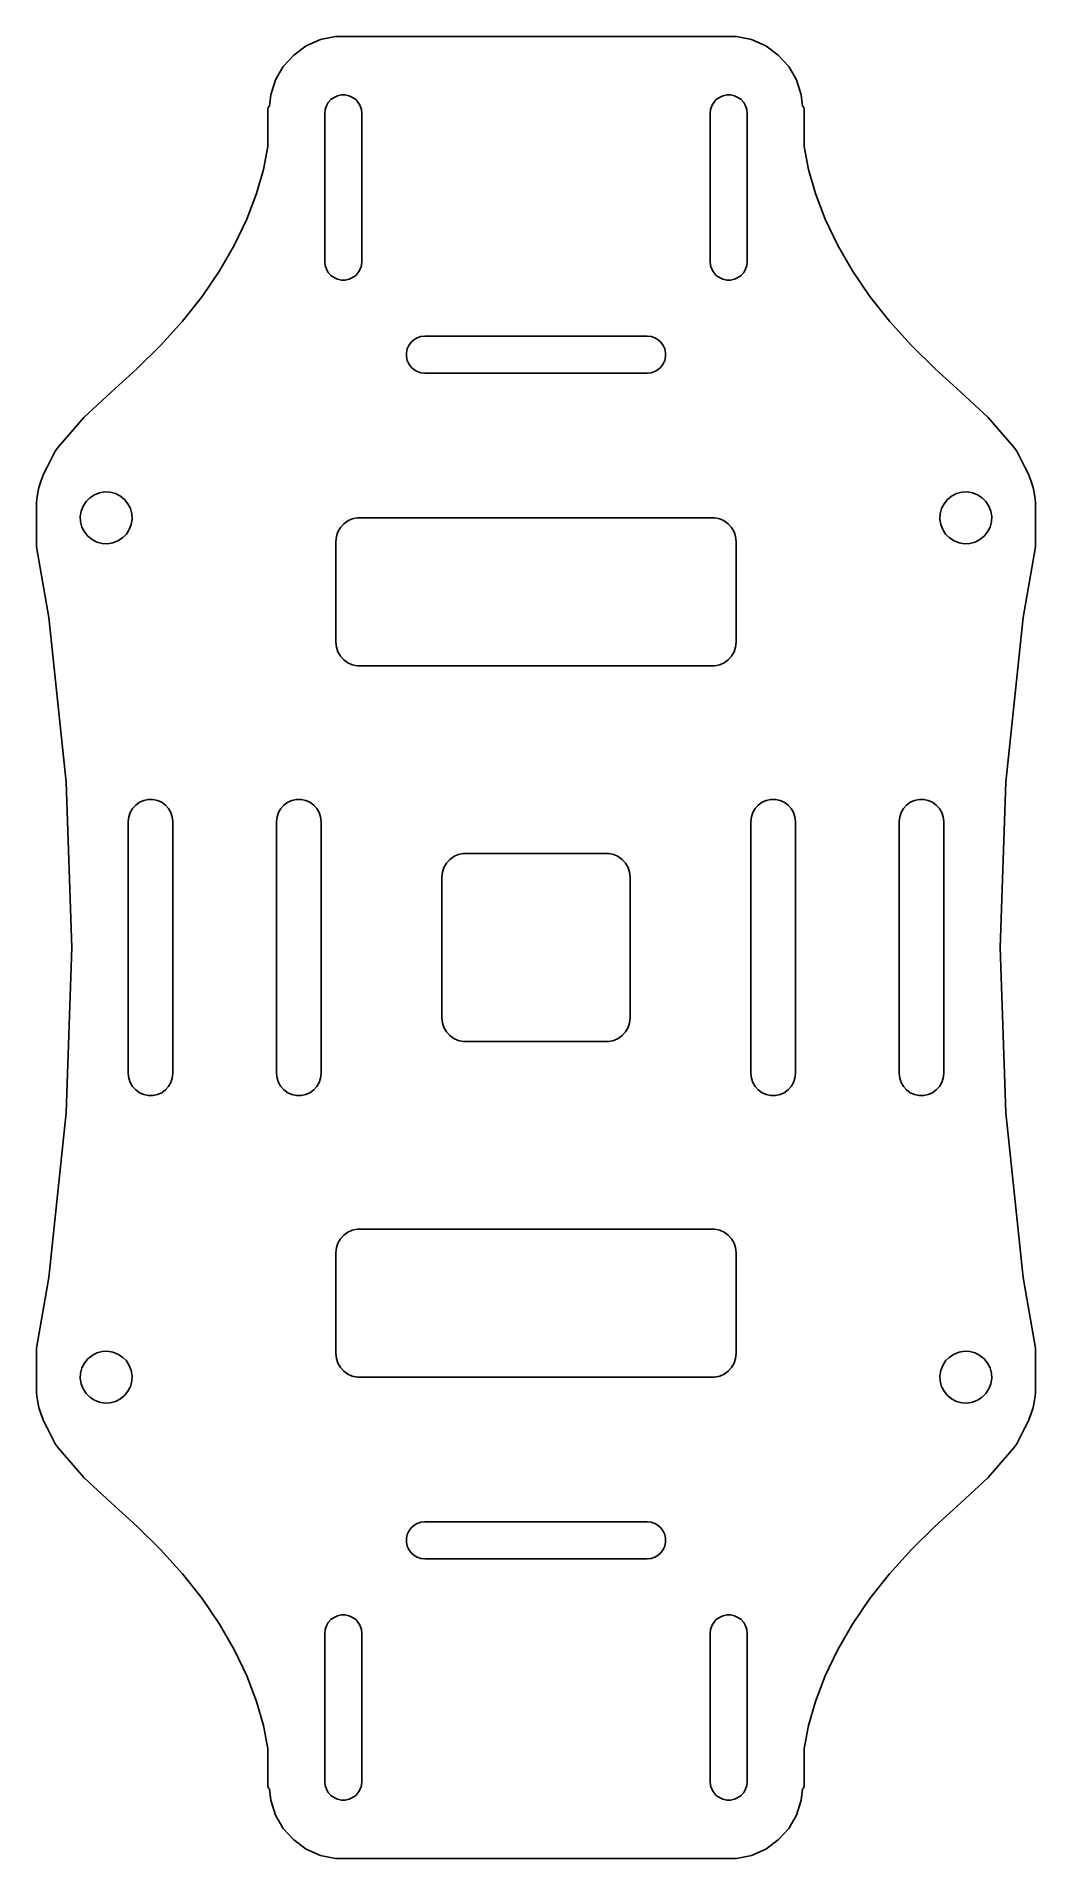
# Model space of a CAD drawing. Header units: metres. Extents: x -34 to 34, y -61 to 61.
import ezdxf

# ---------------------------------------------------------------- set-up
doc = ezdxf.new("R2010")
doc.units = ezdxf.units.M

msp = doc.modelspace()

# ---------------------------------------------------------------- linework, layer by layer
for p, q in [((-13.5226, 61.4726), (-14.5451, 61.2553)), ((13.5226, 61.4726), (-13.5226, 61.4726)), ((14.5451, 61.2553), (13.5226, 61.4726)), ((-15.5, 60.8301), (-16.3456, 60.2157)), ((-14.5451, 61.2553), (-15.5, 60.8301)), ((15.5, 60.8301), (14.5451, 61.2553)), ((16.3456, 60.2157), (15.5, 60.8301)), ((-17.0451, 59.4389), (-17.5677, 58.5337)), ((-16.3456, 60.2157), (-17.0451, 59.4389)), ((17.0451, 59.4389), (16.3456, 60.2157)), ((17.5677, 58.5337), (17.0451, 59.4389)), ((-17.5677, 58.5337), (-17.8907, 57.5396)), ((17.8907, 57.5396), (17.5677, 58.5337)), ((-18.0729, 56.7116), (-18.0951, 56.5)), ((-17.971, 56.7756), (-18.0729, 56.7116)), ((-17.8907, 57.5396), (-17.971, 56.7756)), ((-14.2227, 56.5399), (-14.1419, 56.7884)), ((-14.1419, 56.7884), (-14.0113, 57.0147)), ((-14.0113, 57.0147), (-13.8364, 57.2089)), ((-13.8364, 57.2089), (-13.625, 57.3625)), ((-13.625, 57.3625), (-13.3863, 57.4688)), ((-13.3863, 57.4688), (-13.1306, 57.5231)), ((-13.1306, 57.5231), (-12.8694, 57.5231)), ((-12.8694, 57.5231), (-12.6137, 57.4688)), ((-12.6137, 57.4688), (-12.375, 57.3625)), ((-12.375, 57.3625), (-12.1636, 57.2089)), ((-12.1636, 57.2089), (-11.9887, 57.0147)), ((-11.9887, 57.0147), (-11.8581, 56.7884)), ((-11.8581, 56.7884), (-11.7773, 56.5399)), ((11.7773, 56.5399), (11.8581, 56.7884)), ((11.8581, 56.7884), (11.9887, 57.0147)), ((11.9887, 57.0147), (12.1636, 57.2089)), ((12.1636, 57.2089), (12.375, 57.3625)), ((12.375, 57.3625), (12.6137, 57.4688)), ((12.6137, 57.4688), (12.8694, 57.5231)), ((12.8694, 57.5231), (13.1306, 57.5231)), ((13.1306, 57.5231), (13.3863, 57.4688)), ((13.3863, 57.4688), (13.625, 57.3625)), ((13.625, 57.3625), (13.8364, 57.2089)), ((13.8364, 57.2089), (14.0113, 57.0147)), ((14.0113, 57.0147), (14.1419, 56.7884)), ((14.1419, 56.7884), (14.2227, 56.5399)), ((17.971, 56.7756), (17.8907, 57.5396)), ((18.0729, 56.7116), (17.971, 56.7756)), ((18.0951, 56.5), (18.0729, 56.7116)), ((-18.0951, 56.5), (-18.0951, 54.0545)), ((-14.25, 56.28), (-14.2227, 56.5399)), ((-14.25, 46.28), (-14.25, 56.28)), ((-11.7773, 56.5399), (-11.75, 56.28)), ((-11.75, 56.28), (-11.75, 46.28)), ((11.75, 56.28), (11.7773, 56.5399)), ((11.75, 46.28), (11.75, 56.28)), ((14.2227, 56.5399), (14.25, 56.28)), ((14.25, 56.28), (14.25, 46.28)), ((18.0951, 54.0545), (18.0951, 56.5)), ((-18.0951, 54.0545), (-18.3798, 52.4938)), ((18.3798, 52.4938), (18.0951, 54.0545)), ((-18.3798, 52.4938), (-18.8519, 50.8667)), ((18.8519, 50.8667), (18.3798, 52.4938)), ((-18.8519, 50.8667), (-19.5077, 49.1492)), ((19.5077, 49.1492), (18.8519, 50.8667)), ((-19.5077, 49.1492), (-20.3423, 47.4019)), ((20.3423, 47.4019), (19.5077, 49.1492)), ((-20.3423, 47.4019), (-21.3493, 45.6625)), ((21.3493, 45.6625), (20.3423, 47.4019)), ((-21.3493, 45.6625), (-22.5212, 43.935)), ((-14.2227, 46.0201), (-14.25, 46.28)), ((-14.1419, 45.7716), (-14.2227, 46.0201)), ((-14.0113, 45.5453), (-14.1419, 45.7716)), ((-13.8364, 45.3511), (-14.0113, 45.5453)), ((-11.9887, 45.5453), (-12.1636, 45.3511)), ((-11.8581, 45.7716), (-11.9887, 45.5453)), ((-11.7773, 46.0201), (-11.8581, 45.7716)), ((-11.75, 46.28), (-11.7773, 46.0201)), ((11.7773, 46.0201), (11.75, 46.28)), ((11.8581, 45.7716), (11.7773, 46.0201)), ((11.9887, 45.5453), (11.8581, 45.7716)), ((12.1636, 45.3511), (11.9887, 45.5453)), ((14.0113, 45.5453), (13.8364, 45.3511)), ((14.1419, 45.7716), (14.0113, 45.5453)), ((14.2227, 46.0201), (14.1419, 45.7716)), ((14.25, 46.28), (14.2227, 46.0201)), ((22.5212, 43.935), (21.3493, 45.6625)), ((-13.625, 45.1975), (-13.8364, 45.3511)), ((-13.3863, 45.0912), (-13.625, 45.1975)), ((-13.1306, 45.0368), (-13.3863, 45.0912)), ((-12.8694, 45.0368), (-13.1306, 45.0368)), ((-12.6137, 45.0912), (-12.8694, 45.0368)), ((-12.375, 45.1975), (-12.6137, 45.0912)), ((-12.1636, 45.3511), (-12.375, 45.1975)), ((12.375, 45.1975), (12.1636, 45.3511)), ((12.6137, 45.0912), (12.375, 45.1975)), ((12.8694, 45.0368), (12.6137, 45.0912)), ((13.1306, 45.0368), (12.8694, 45.0368)), ((13.3863, 45.0912), (13.1306, 45.0368)), ((13.625, 45.1975), (13.3863, 45.0912)), ((13.8364, 45.3511), (13.625, 45.1975)), ((-22.5212, 43.935), (-23.8489, 42.253)), ((23.8489, 42.253), (22.5212, 43.935)), ((-23.8489, 42.253), (-25.3223, 40.6237)), ((25.3223, 40.6237), (23.8489, 42.253)), ((-25.3223, 40.6237), (-26.9303, 39.0464)), ((-8.68881, 40.3863), (-8.58252, 40.625)), ((-8.58252, 40.625), (-8.42892, 40.8364)), ((-8.42892, 40.8364), (-8.23473, 41.0113)), ((-8.23473, 41.0113), (-8.00841, 41.1419)), ((-8.00841, 41.1419), (-7.75989, 41.2227)), ((-7.75989, 41.2227), (-7.5, 41.25)), ((-7.5, 41.25), (7.5, 41.25)), ((7.5, 41.25), (7.75989, 41.2227)), ((7.75989, 41.2227), (8.00841, 41.1419)), ((8.00841, 41.1419), (8.23473, 41.0113)), ((8.23473, 41.0113), (8.42892, 40.8364)), ((8.42892, 40.8364), (8.58252, 40.625)), ((8.58252, 40.625), (8.68881, 40.3863)), ((26.9303, 39.0464), (25.3223, 40.6237)), ((-8.74315, 40.1306), (-8.68881, 40.3863)), ((-8.74315, 39.8694), (-8.74315, 40.1306)), ((-8.68881, 39.6137), (-8.74315, 39.8694)), ((-8.58252, 39.375), (-8.68881, 39.6137)), ((-8.42892, 39.1636), (-8.58252, 39.375)), ((8.58252, 39.375), (8.42892, 39.1636)), ((8.68881, 39.6137), (8.58252, 39.375)), ((8.68881, 40.3863), (8.74315, 40.1306)), ((8.74315, 39.8694), (8.68881, 39.6137)), ((8.74315, 40.1306), (8.74315, 39.8694)), ((-26.9303, 39.0464), (-28.6606, 37.4732)), ((-8.23473, 38.9887), (-8.42892, 39.1636)), ((-8.00841, 38.8581), (-8.23473, 38.9887)), ((-7.75989, 38.7773), (-8.00841, 38.8581)), ((-7.5, 38.75), (-7.75989, 38.7773)), ((7.5, 38.75), (-7.5, 38.75)), ((7.75989, 38.7773), (7.5, 38.75)), ((8.00841, 38.8581), (7.75989, 38.7773)), ((8.23473, 38.9887), (8.00841, 38.8581)), ((8.42892, 39.1636), (8.23473, 38.9887)), ((28.6606, 37.4732), (26.9303, 39.0464)), ((-28.6606, 37.4732), (-30.5, 35.7613)), ((30.5, 35.7613), (28.6606, 37.4732)), ((-30.5, 35.7613), (-32.2248, 33.7631)), ((32.2248, 33.7631), (30.5, 35.7613)), ((-32.4345, 33.4877), (-32.981, 32.4166)), ((-32.2248, 33.7631), (-32.4345, 33.4877)), ((32.4345, 33.4877), (32.2248, 33.7631)), ((32.981, 32.4166), (32.4345, 33.4877)), ((-33.2054, 31.9762), (-33.3894, 31.5175)), ((-32.981, 32.4166), (-33.2054, 31.9762)), ((33.2054, 31.9762), (32.981, 32.4166)), ((33.3894, 31.5175), (33.2054, 31.9762)), ((-33.5315, 31.0442), (-33.6307, 30.5601)), ((-33.3894, 31.5175), (-33.5315, 31.0442)), ((-29.4443, 30.6817), (-29.083, 30.739)), ((-29.083, 30.739), (-28.7176, 30.7198)), ((28.7176, 30.7198), (29.083, 30.739)), ((29.083, 30.739), (29.4443, 30.6817)), ((33.5315, 31.0442), (33.3894, 31.5175)), ((33.6307, 30.5601), (33.5315, 31.0442)), ((-33.6894, 29.9676), (-33.6975, 29.6087)), ((-33.6975, 29.6087), (-33.6975, 27.0336)), ((-33.686, 30.069), (-33.6894, 29.9676)), ((-33.6307, 30.5601), (-33.686, 30.069)), ((-30.6817, 29.4443), (-30.5506, 29.7859)), ((-30.5506, 29.7859), (-30.3514, 30.0927)), ((-30.3514, 30.0927), (-30.0927, 30.3514)), ((-30.0927, 30.3514), (-29.7859, 30.5506)), ((-29.7859, 30.5506), (-29.4443, 30.6817)), ((-28.7176, 30.7198), (-28.3642, 30.6251)), ((-28.3642, 30.6251), (-28.0383, 30.459)), ((-28.0383, 30.459), (-27.7539, 30.2288)), ((-27.7539, 30.2288), (-27.5237, 29.9445)), ((-27.5237, 29.9445), (-27.3576, 29.6185)), ((-27.3576, 29.6185), (-27.2629, 29.2651)), ((27.2629, 29.2651), (27.3576, 29.6185)), ((27.3576, 29.6185), (27.5237, 29.9445)), ((27.5237, 29.9445), (27.7539, 30.2288)), ((27.7539, 30.2288), (28.0383, 30.459)), ((28.0383, 30.459), (28.3642, 30.6251)), ((28.3642, 30.6251), (28.7176, 30.7198)), ((29.4443, 30.6817), (29.7859, 30.5506)), ((29.7859, 30.5506), (30.0927, 30.3514)), ((30.0927, 30.3514), (30.3514, 30.0927)), ((30.3514, 30.0927), (30.5506, 29.7859)), ((30.5506, 29.7859), (30.6817, 29.4443)), ((33.686, 30.069), (33.6307, 30.5601)), ((33.6894, 29.9676), (33.686, 30.069)), ((33.6975, 29.6087), (33.6894, 29.9676)), ((33.6975, 27.0336), (33.6975, 29.6087)), ((-30.739, 29.083), (-30.6817, 29.4443)), ((-30.7198, 28.7176), (-30.739, 29.083)), ((-30.6251, 28.3642), (-30.7198, 28.7176)), ((-30.459, 28.0383), (-30.6251, 28.3642)), ((-27.301, 28.5384), (-27.4321, 28.1969)), ((-27.2438, 28.8998), (-27.301, 28.5384)), ((-27.2629, 29.2651), (-27.2438, 28.8998)), ((-13.3617, 28.0508), (-13.1944, 28.3405)), ((-13.1944, 28.3405), (-12.9706, 28.589)), ((-12.9706, 28.589), (-12.7, 28.7856)), ((-12.7, 28.7856), (-12.3944, 28.9217)), ((-12.3944, 28.9217), (-12.0672, 28.9912)), ((-12.0672, 28.9912), (12.0672, 28.9912)), ((12.0672, 28.9912), (12.3944, 28.9217)), ((12.3944, 28.9217), (12.7, 28.7856)), ((12.7, 28.7856), (12.9706, 28.589)), ((12.9706, 28.589), (13.1944, 28.3405)), ((13.1944, 28.3405), (13.3617, 28.0508)), ((27.2438, 28.8998), (27.2629, 29.2651)), ((27.301, 28.5384), (27.2438, 28.8998)), ((27.4321, 28.1969), (27.301, 28.5384)), ((30.6251, 28.3642), (30.459, 28.0383)), ((30.7198, 28.7176), (30.6251, 28.3642)), ((30.6817, 29.4443), (30.739, 29.083)), ((30.739, 29.083), (30.7198, 28.7176)), ((-30.2288, 27.7539), (-30.459, 28.0383)), ((-29.9445, 27.5237), (-30.2288, 27.7539)), ((-29.6185, 27.3576), (-29.9445, 27.5237)), ((-29.2651, 27.2629), (-29.6185, 27.3576)), ((-28.8998, 27.2438), (-29.2651, 27.2629)), ((-28.5384, 27.301), (-28.8998, 27.2438)), ((-28.1969, 27.4321), (-28.5384, 27.301)), ((-27.8901, 27.6314), (-28.1969, 27.4321)), ((-27.6314, 27.8901), (-27.8901, 27.6314)), ((-27.4321, 28.1969), (-27.6314, 27.8901)), ((-13.5, 27.4), (-13.465, 27.7327)), ((-13.5, 20.6), (-13.5, 27.4)), ((-13.465, 27.7327), (-13.3617, 28.0508)), ((13.3617, 28.0508), (13.465, 27.7327)), ((13.465, 27.7327), (13.5, 27.4)), ((13.5, 27.4), (13.5, 20.6)), ((27.6314, 27.8901), (27.4321, 28.1969)), ((27.8901, 27.6314), (27.6314, 27.8901)), ((28.1969, 27.4321), (27.8901, 27.6314)), ((28.5384, 27.301), (28.1969, 27.4321)), ((28.8998, 27.2438), (28.5384, 27.301)), ((29.2651, 27.2629), (28.8998, 27.2438)), ((29.6185, 27.3576), (29.2651, 27.2629)), ((29.9445, 27.5237), (29.6185, 27.3576)), ((30.2288, 27.7539), (29.9445, 27.5237)), ((30.459, 28.0383), (30.2288, 27.7539)), ((-33.6975, 27.0336), (-32.8571, 22.2677)), ((32.8571, 22.2677), (33.6975, 27.0336)), ((-32.8571, 22.2677), (-31.6897, 11.161)), ((31.6897, 11.161), (32.8571, 22.2677)), ((-13.465, 20.2673), (-13.5, 20.6)), ((-13.3617, 19.9492), (-13.465, 20.2673)), ((-13.1944, 19.6595), (-13.3617, 19.9492)), ((13.3617, 19.9492), (13.1944, 19.6595)), ((13.465, 20.2673), (13.3617, 19.9492)), ((13.5, 20.6), (13.465, 20.2673)), ((-12.9706, 19.411), (-13.1944, 19.6595)), ((-12.7, 19.2144), (-12.9706, 19.411)), ((-12.3944, 19.0783), (-12.7, 19.2144)), ((-12.0672, 19.0088), (-12.3944, 19.0783)), ((12.0672, 19.0088), (-12.0672, 19.0088)), ((12.3944, 19.0783), (12.0672, 19.0088)), ((12.7, 19.2144), (12.3944, 19.0783)), ((12.9706, 19.411), (12.7, 19.2144)), ((13.1944, 19.6595), (12.9706, 19.411)), ((-31.6897, 11.161), (-31.3, 0)), ((31.3, 0), (31.6897, 11.161)), ((-26.75, 9.79903), (-26.4635, 9.92657)), ((-26.4635, 9.92657), (-26.1568, 9.99178)), ((-26.1568, 9.99178), (-25.8432, 9.99178)), ((-25.8432, 9.99178), (-25.5365, 9.92657)), ((-25.5365, 9.92657), (-25.25, 9.79903)), ((-16.75, 9.79903), (-16.4635, 9.92657)), ((-16.4635, 9.92657), (-16.1568, 9.99178)), ((-16.1568, 9.99178), (-15.8432, 9.99178)), ((-15.8432, 9.99178), (-15.5365, 9.92657)), ((-15.5365, 9.92657), (-15.25, 9.79903)), ((15.25, 9.79903), (15.5365, 9.92657)), ((15.5365, 9.92657), (15.8432, 9.99178)), ((15.8432, 9.99178), (16.1568, 9.99178)), ((16.1568, 9.99178), (16.4635, 9.92657)), ((16.4635, 9.92657), (16.75, 9.79903)), ((25.25, 9.79903), (25.5365, 9.92657)), ((25.5365, 9.92657), (25.8432, 9.99178)), ((25.8432, 9.99178), (26.1568, 9.99178)), ((26.1568, 9.99178), (26.4635, 9.92657)), ((26.4635, 9.92657), (26.75, 9.79903)), ((-27.5, 8.5), (-27.4672, 8.81186)), ((-27.4672, 8.81186), (-27.3703, 9.11009)), ((-27.3703, 9.11009), (-27.2135, 9.38167)), ((-27.2135, 9.38167), (-27.0037, 9.61472)), ((-27.0037, 9.61472), (-26.75, 9.79903)), ((-25.25, 9.79903), (-24.9963, 9.61472)), ((-24.9963, 9.61472), (-24.7865, 9.38167)), ((-24.7865, 9.38167), (-24.6297, 9.11009)), ((-24.6297, 9.11009), (-24.5328, 8.81186)), ((-24.5328, 8.81186), (-24.5, 8.5)), ((-17.5, 8.5), (-17.4672, 8.81186)), ((-17.4672, 8.81186), (-17.3703, 9.11009)), ((-17.3703, 9.11009), (-17.2135, 9.38167)), ((-17.2135, 9.38167), (-17.0037, 9.61472)), ((-17.0037, 9.61472), (-16.75, 9.79903)), ((-15.25, 9.79903), (-14.9963, 9.61472)), ((-14.9963, 9.61472), (-14.7865, 9.38167)), ((-14.7865, 9.38167), (-14.6297, 9.11009)), ((-14.6297, 9.11009), (-14.5328, 8.81186)), ((-14.5328, 8.81186), (-14.5, 8.5)), ((14.5, 8.5), (14.5328, 8.81186)), ((14.5328, 8.81186), (14.6297, 9.11009)), ((14.6297, 9.11009), (14.7865, 9.38167)), ((14.7865, 9.38167), (14.9963, 9.61472)), ((14.9963, 9.61472), (15.25, 9.79903)), ((16.75, 9.79903), (17.0037, 9.61472)), ((17.0037, 9.61472), (17.2135, 9.38167)), ((17.2135, 9.38167), (17.3703, 9.11009)), ((17.3703, 9.11009), (17.4672, 8.81186)), ((17.4672, 8.81186), (17.5, 8.5)), ((24.5, 8.5), (24.5328, 8.81186)), ((24.5328, 8.81186), (24.6297, 9.11009)), ((24.6297, 9.11009), (24.7865, 9.38167)), ((24.7865, 9.38167), (24.9963, 9.61472)), ((24.9963, 9.61472), (25.25, 9.79903)), ((26.75, 9.79903), (27.0037, 9.61472)), ((27.0037, 9.61472), (27.2135, 9.38167)), ((27.2135, 9.38167), (27.3703, 9.11009)), ((27.3703, 9.11009), (27.4672, 8.81186)), ((27.4672, 8.81186), (27.5, 8.5)), ((-27.5, -8.5), (-27.5, 8.5)), ((-24.5, 8.5), (-24.5, -8.5)), ((-17.5, -8.5), (-17.5, 8.5)), ((-14.5, 8.5), (-14.5, -8.5)), ((14.5, -8.5), (14.5, 8.5)), ((17.5, 8.5), (17.5, -8.5)), ((24.5, -8.5), (24.5, 8.5)), ((27.5, 8.5), (27.5, -8.5)), ((-5.54999, 6.13564), (-5.24442, 6.27168)), ((-5.24442, 6.27168), (-4.91724, 6.34123)), ((-4.91724, 6.34123), (4.91724, 6.34123)), ((4.91724, 6.34123), (5.24442, 6.27168)), ((5.24442, 6.27168), (5.54999, 6.13564)), ((-6.34999, 4.75), (-6.31503, 5.08266)), ((-6.31503, 5.08266), (-6.21167, 5.40077)), ((-6.21167, 5.40077), (-6.04442, 5.69044)), ((-6.04442, 5.69044), (-5.8206, 5.93903)), ((-5.8206, 5.93903), (-5.54999, 6.13564)), ((5.54999, 6.13564), (5.8206, 5.93903)), ((5.8206, 5.93903), (6.04442, 5.69044)), ((6.04442, 5.69044), (6.21167, 5.40077)), ((6.21167, 5.40077), (6.31503, 5.08266)), ((6.31503, 5.08266), (6.34999, 4.75)), ((-6.34999, -4.75), (-6.34999, 4.75)), ((6.34999, 4.75), (6.34999, -4.75)), ((-31.3, 0), (-31.6897, -11.161)), ((31.6897, -11.161), (31.3, 0)), ((-6.31503, -5.08266), (-6.34999, -4.75)), ((6.34999, -4.75), (6.31503, -5.08266)), ((-6.21167, -5.40077), (-6.31503, -5.08266)), ((-6.04442, -5.69044), (-6.21167, -5.40077)), ((-5.8206, -5.93903), (-6.04442, -5.69044)), ((-5.54999, -6.13564), (-5.8206, -5.93903)), ((-5.24442, -6.27168), (-5.54999, -6.13564)), ((5.54999, -6.13564), (5.24442, -6.27168)), ((5.8206, -5.93903), (5.54999, -6.13564)), ((6.04442, -5.69044), (5.8206, -5.93903)), ((6.21167, -5.40077), (6.04442, -5.69044)), ((6.31503, -5.08266), (6.21167, -5.40077)), ((-4.91724, -6.34123), (-5.24442, -6.27168)), ((4.91724, -6.34123), (-4.91724, -6.34123)), ((5.24442, -6.27168), (4.91724, -6.34123)), ((-27.4672, -8.81186), (-27.5, -8.5)), ((-24.5, -8.5), (-24.5328, -8.81186)), ((-17.4672, -8.81186), (-17.5, -8.5)), ((-14.5, -8.5), (-14.5328, -8.81186)), ((14.5328, -8.81186), (14.5, -8.5)), ((17.5, -8.5), (17.4672, -8.81186)), ((24.5328, -8.81186), (24.5, -8.5)), ((27.5, -8.5), (27.4672, -8.81186)), ((-27.3703, -9.11009), (-27.4672, -8.81186)), ((-27.2135, -9.38167), (-27.3703, -9.11009)), ((-27.0037, -9.61472), (-27.2135, -9.38167)), ((-26.75, -9.79903), (-27.0037, -9.61472)), ((-26.4635, -9.92657), (-26.75, -9.79903)), ((-25.25, -9.79903), (-25.5365, -9.92657)), ((-24.9963, -9.61472), (-25.25, -9.79903)), ((-24.7865, -9.38167), (-24.9963, -9.61472)), ((-24.6297, -9.11009), (-24.7865, -9.38167)), ((-24.5328, -8.81186), (-24.6297, -9.11009)), ((-17.3703, -9.11009), (-17.4672, -8.81186)), ((-17.2135, -9.38167), (-17.3703, -9.11009)), ((-17.0037, -9.61472), (-17.2135, -9.38167)), ((-16.75, -9.79903), (-17.0037, -9.61472)), ((-16.4635, -9.92657), (-16.75, -9.79903)), ((-15.25, -9.79903), (-15.5365, -9.92657)), ((-14.9963, -9.61472), (-15.25, -9.79903)), ((-14.7865, -9.38167), (-14.9963, -9.61472)), ((-14.6297, -9.11009), (-14.7865, -9.38167)), ((-14.5328, -8.81186), (-14.6297, -9.11009)), ((14.6297, -9.11009), (14.5328, -8.81186)), ((14.7865, -9.38167), (14.6297, -9.11009)), ((14.9963, -9.61472), (14.7865, -9.38167)), ((15.25, -9.79903), (14.9963, -9.61472)), ((15.5365, -9.92657), (15.25, -9.79903)), ((16.75, -9.79903), (16.4635, -9.92657)), ((17.0037, -9.61472), (16.75, -9.79903)), ((17.2135, -9.38167), (17.0037, -9.61472)), ((17.3703, -9.11009), (17.2135, -9.38167)), ((17.4672, -8.81186), (17.3703, -9.11009)), ((24.6297, -9.11009), (24.5328, -8.81186)), ((24.7865, -9.38167), (24.6297, -9.11009)), ((24.9963, -9.61472), (24.7865, -9.38167)), ((25.25, -9.79903), (24.9963, -9.61472)), ((25.5365, -9.92657), (25.25, -9.79903)), ((26.75, -9.79903), (26.4635, -9.92657)), ((27.0037, -9.61472), (26.75, -9.79903)), ((27.2135, -9.38167), (27.0037, -9.61472)), ((27.3703, -9.11009), (27.2135, -9.38167)), ((27.4672, -8.81186), (27.3703, -9.11009)), ((-26.1568, -9.99178), (-26.4635, -9.92657)), ((-25.8432, -9.99178), (-26.1568, -9.99178)), ((-25.5365, -9.92657), (-25.8432, -9.99178)), ((-16.1568, -9.99178), (-16.4635, -9.92657)), ((-15.8432, -9.99178), (-16.1568, -9.99178)), ((-15.5365, -9.92657), (-15.8432, -9.99178)), ((15.8432, -9.99178), (15.5365, -9.92657)), ((16.1568, -9.99178), (15.8432, -9.99178)), ((16.4635, -9.92657), (16.1568, -9.99178)), ((25.8432, -9.99178), (25.5365, -9.92657)), ((26.1568, -9.99178), (25.8432, -9.99178)), ((26.4635, -9.92657), (26.1568, -9.99178)), ((-31.6897, -11.161), (-32.8571, -22.2677)), ((32.8571, -22.2677), (31.6897, -11.161)), ((-13.3617, -19.9492), (-13.1944, -19.6595)), ((-13.1944, -19.6595), (-12.9706, -19.411)), ((-12.9706, -19.411), (-12.7, -19.2144)), ((-12.7, -19.2144), (-12.3944, -19.0783)), ((-12.3944, -19.0783), (-12.0672, -19.0088)), ((-12.0672, -19.0088), (12.0672, -19.0088)), ((12.0672, -19.0088), (12.3944, -19.0783)), ((12.3944, -19.0783), (12.7, -19.2144)), ((12.7, -19.2144), (12.9706, -19.411)), ((12.9706, -19.411), (13.1944, -19.6595)), ((13.1944, -19.6595), (13.3617, -19.9492)), ((-13.5, -20.6), (-13.465, -20.2673)), ((-13.5, -27.4), (-13.5, -20.6)), ((-13.465, -20.2673), (-13.3617, -19.9492)), ((13.3617, -19.9492), (13.465, -20.2673)), ((13.465, -20.2673), (13.5, -20.6)), ((13.5, -20.6), (13.5, -27.4)), ((-32.8571, -22.2677), (-33.6975, -27.0336)), ((33.6975, -27.0336), (32.8571, -22.2677)), ((-33.6975, -27.0336), (-33.6975, -29.6087)), ((33.6975, -29.6087), (33.6975, -27.0336)), ((-30.6251, -28.3642), (-30.459, -28.0383)), ((-30.459, -28.0383), (-30.2288, -27.7539)), ((-30.2288, -27.7539), (-29.9445, -27.5237)), ((-29.9445, -27.5237), (-29.6185, -27.3576)), ((-29.6185, -27.3576), (-29.2651, -27.2629)), ((-29.2651, -27.2629), (-28.8998, -27.2438)), ((-28.8998, -27.2438), (-28.5384, -27.301)), ((-28.5384, -27.301), (-28.1969, -27.4321)), ((-28.1969, -27.4321), (-27.8901, -27.6314)), ((-27.8901, -27.6314), (-27.6314, -27.8901)), ((-27.6314, -27.8901), (-27.4321, -28.1969)), ((-27.4321, -28.1969), (-27.301, -28.5384)), ((-13.465, -27.7327), (-13.5, -27.4)), ((-13.3617, -28.0508), (-13.465, -27.7327)), ((-13.1944, -28.3405), (-13.3617, -28.0508)), ((13.3617, -28.0508), (13.1944, -28.3405)), ((13.465, -27.7327), (13.3617, -28.0508)), ((13.5, -27.4), (13.465, -27.7327)), ((27.301, -28.5384), (27.4321, -28.1969)), ((27.4321, -28.1969), (27.6314, -27.8901)), ((27.6314, -27.8901), (27.8901, -27.6314)), ((27.8901, -27.6314), (28.1969, -27.4321)), ((28.1969, -27.4321), (28.5384, -27.301)), ((28.5384, -27.301), (28.8998, -27.2438)), ((28.8998, -27.2438), (29.2651, -27.2629)), ((29.2651, -27.2629), (29.6185, -27.3576)), ((29.6185, -27.3576), (29.9445, -27.5237)), ((29.9445, -27.5237), (30.2288, -27.7539)), ((30.2288, -27.7539), (30.459, -28.0383)), ((30.459, -28.0383), (30.6251, -28.3642)), ((-30.739, -29.083), (-30.7198, -28.7176)), ((-30.6817, -29.4443), (-30.739, -29.083)), ((-30.7198, -28.7176), (-30.6251, -28.3642)), ((-30.5506, -29.7859), (-30.6817, -29.4443)), ((-27.2629, -29.2651), (-27.3576, -29.6185)), ((-27.301, -28.5384), (-27.2438, -28.8998)), ((-27.2438, -28.8998), (-27.2629, -29.2651)), ((-12.9706, -28.589), (-13.1944, -28.3405)), ((-12.7, -28.7856), (-12.9706, -28.589)), ((-12.3944, -28.9217), (-12.7, -28.7856)), ((-12.0672, -28.9912), (-12.3944, -28.9217)), ((12.0672, -28.9912), (-12.0672, -28.9912)), ((12.3944, -28.9217), (12.0672, -28.9912)), ((12.7, -28.7856), (12.3944, -28.9217)), ((12.9706, -28.589), (12.7, -28.7856)), ((13.1944, -28.3405), (12.9706, -28.589)), ((27.2438, -28.8998), (27.301, -28.5384)), ((27.2629, -29.2651), (27.2438, -28.8998)), ((27.3576, -29.6185), (27.2629, -29.2651)), ((30.6817, -29.4443), (30.5506, -29.7859)), ((30.6251, -28.3642), (30.7198, -28.7176)), ((30.739, -29.083), (30.6817, -29.4443)), ((30.7198, -28.7176), (30.739, -29.083)), ((-33.6975, -29.6087), (-33.6894, -29.9676)), ((-33.6894, -29.9676), (-33.686, -30.069)), ((-33.686, -30.069), (-33.6307, -30.5601)), ((-33.6307, -30.5601), (-33.5315, -31.0442)), ((-30.3514, -30.0927), (-30.5506, -29.7859)), ((-30.0927, -30.3514), (-30.3514, -30.0927)), ((-29.7859, -30.5506), (-30.0927, -30.3514)), ((-29.4443, -30.6817), (-29.7859, -30.5506)), ((-29.083, -30.739), (-29.4443, -30.6817)), ((-28.7176, -30.7198), (-29.083, -30.739)), ((-28.3642, -30.6251), (-28.7176, -30.7198)), ((-28.0383, -30.459), (-28.3642, -30.6251)), ((-27.7539, -30.2288), (-28.0383, -30.459)), ((-27.5237, -29.9445), (-27.7539, -30.2288)), ((-27.3576, -29.6185), (-27.5237, -29.9445)), ((27.5237, -29.9445), (27.3576, -29.6185)), ((27.7539, -30.2288), (27.5237, -29.9445)), ((28.0383, -30.459), (27.7539, -30.2288)), ((28.3642, -30.6251), (28.0383, -30.459)), ((28.7176, -30.7198), (28.3642, -30.6251)), ((29.083, -30.739), (28.7176, -30.7198)), ((29.4443, -30.6817), (29.083, -30.739)), ((29.7859, -30.5506), (29.4443, -30.6817)), ((30.0927, -30.3514), (29.7859, -30.5506)), ((30.3514, -30.0927), (30.0927, -30.3514)), ((30.5506, -29.7859), (30.3514, -30.0927)), ((33.5315, -31.0442), (33.6307, -30.5601)), ((33.6307, -30.5601), (33.686, -30.069)), ((33.686, -30.069), (33.6894, -29.9676)), ((33.6894, -29.9676), (33.6975, -29.6087)), ((-33.5315, -31.0442), (-33.3894, -31.5175)), ((-33.3894, -31.5175), (-33.2054, -31.9762)), ((33.2054, -31.9762), (33.3894, -31.5175)), ((33.3894, -31.5175), (33.5315, -31.0442)), ((-33.2054, -31.9762), (-32.981, -32.4166)), ((-32.981, -32.4166), (-32.4345, -33.4877)), ((32.4345, -33.4877), (32.981, -32.4166)), ((32.981, -32.4166), (33.2054, -31.9762)), ((-32.4345, -33.4877), (-32.2248, -33.7631)), ((-32.2248, -33.7631), (-30.5, -35.7613)), ((30.5, -35.7613), (32.2248, -33.7631)), ((32.2248, -33.7631), (32.4345, -33.4877)), ((-30.5, -35.7613), (-28.6606, -37.4732)), ((28.6606, -37.4732), (30.5, -35.7613)), ((-28.6606, -37.4732), (-26.9303, -39.0464)), ((26.9303, -39.0464), (28.6606, -37.4732)), ((-26.9303, -39.0464), (-25.3223, -40.6237)), ((-8.58252, -39.375), (-8.42892, -39.1636)), ((-8.42892, -39.1636), (-8.23473, -38.9887)), ((-8.23473, -38.9887), (-8.00841, -38.8581)), ((-8.00841, -38.8581), (-7.75989, -38.7773)), ((-7.75989, -38.7773), (-7.5, -38.75)), ((-7.5, -38.75), (7.5, -38.75)), ((7.5, -38.75), (7.75989, -38.7773)), ((7.75989, -38.7773), (8.00841, -38.8581)), ((8.00841, -38.8581), (8.23473, -38.9887)), ((8.23473, -38.9887), (8.42892, -39.1636)), ((8.42892, -39.1636), (8.58252, -39.375)), ((25.3223, -40.6237), (26.9303, -39.0464)), ((-8.74315, -39.8694), (-8.68881, -39.6137)), ((-8.74315, -40.1306), (-8.74315, -39.8694)), ((-8.68881, -40.3863), (-8.74315, -40.1306)), ((-8.68881, -39.6137), (-8.58252, -39.375)), ((-8.58252, -40.625), (-8.68881, -40.3863)), ((8.58252, -39.375), (8.68881, -39.6137)), ((8.68881, -40.3863), (8.58252, -40.625)), ((8.68881, -39.6137), (8.74315, -39.8694)), ((8.74315, -40.1306), (8.68881, -40.3863)), ((8.74315, -39.8694), (8.74315, -40.1306)), ((-25.3223, -40.6237), (-23.8489, -42.253)), ((-8.42892, -40.8364), (-8.58252, -40.625)), ((-8.23473, -41.0113), (-8.42892, -40.8364)), ((-8.00841, -41.1419), (-8.23473, -41.0113)), ((-7.75989, -41.2227), (-8.00841, -41.1419)), ((-7.5, -41.25), (-7.75989, -41.2227)), ((7.5, -41.25), (-7.5, -41.25)), ((7.75989, -41.2227), (7.5, -41.25)), ((8.00841, -41.1419), (7.75989, -41.2227)), ((8.23473, -41.0113), (8.00841, -41.1419)), ((8.42892, -40.8364), (8.23473, -41.0113)), ((8.58252, -40.625), (8.42892, -40.8364)), ((23.8489, -42.253), (25.3223, -40.6237)), ((-23.8489, -42.253), (-22.5212, -43.935)), ((22.5212, -43.935), (23.8489, -42.253)), ((-22.5212, -43.935), (-21.3493, -45.6625)), ((21.3493, -45.6625), (22.5212, -43.935)), ((-14.0113, -45.5453), (-13.8364, -45.3511)), ((-13.8364, -45.3511), (-13.625, -45.1975)), ((-13.625, -45.1975), (-13.3863, -45.0912)), ((-13.3863, -45.0912), (-13.1306, -45.0368)), ((-13.1306, -45.0368), (-12.8694, -45.0368)), ((-12.8694, -45.0368), (-12.6137, -45.0912)), ((-12.6137, -45.0912), (-12.375, -45.1975)), ((-12.375, -45.1975), (-12.1636, -45.3511)), ((-12.1636, -45.3511), (-11.9887, -45.5453)), ((11.9887, -45.5453), (12.1636, -45.3511)), ((12.1636, -45.3511), (12.375, -45.1975)), ((12.375, -45.1975), (12.6137, -45.0912)), ((12.6137, -45.0912), (12.8694, -45.0368)), ((12.8694, -45.0368), (13.1306, -45.0368)), ((13.1306, -45.0368), (13.3863, -45.0912)), ((13.3863, -45.0912), (13.625, -45.1975)), ((13.625, -45.1975), (13.8364, -45.3511)), ((13.8364, -45.3511), (14.0113, -45.5453)), ((-21.3493, -45.6625), (-20.3423, -47.4019)), ((-14.25, -46.28), (-14.2227, -46.0201)), ((-14.25, -56.28), (-14.25, -46.28)), ((-14.2227, -46.0201), (-14.1419, -45.7716)), ((-14.1419, -45.7716), (-14.0113, -45.5453)), ((-11.9887, -45.5453), (-11.8581, -45.7716)), ((-11.8581, -45.7716), (-11.7773, -46.0201)), ((-11.7773, -46.0201), (-11.75, -46.28)), ((-11.75, -46.28), (-11.75, -56.28)), ((11.75, -46.28), (11.7773, -46.0201)), ((11.75, -56.28), (11.75, -46.28)), ((11.7773, -46.0201), (11.8581, -45.7716)), ((11.8581, -45.7716), (11.9887, -45.5453)), ((14.0113, -45.5453), (14.1419, -45.7716)), ((14.1419, -45.7716), (14.2227, -46.0201)), ((14.2227, -46.0201), (14.25, -46.28)), ((14.25, -46.28), (14.25, -56.28)), ((20.3423, -47.4019), (21.3493, -45.6625)), ((-20.3423, -47.4019), (-19.5077, -49.1492)), ((19.5077, -49.1492), (20.3423, -47.4019)), ((-19.5077, -49.1492), (-18.8519, -50.8667)), ((18.8519, -50.8667), (19.5077, -49.1492)), ((-18.8519, -50.8667), (-18.3798, -52.4938)), ((18.3798, -52.4938), (18.8519, -50.8667)), ((-18.3798, -52.4938), (-18.0951, -54.0545)), ((18.0951, -54.0545), (18.3798, -52.4938)), ((-18.0951, -54.0545), (-18.0951, -56.5)), ((18.0951, -56.5), (18.0951, -54.0545)), ((-18.0951, -56.5), (-18.0729, -56.7116)), ((-14.2227, -56.5399), (-14.25, -56.28)), ((-14.1419, -56.7884), (-14.2227, -56.5399)), ((-11.7773, -56.5399), (-11.8581, -56.7884)), ((-11.75, -56.28), (-11.7773, -56.5399)), ((11.7773, -56.5399), (11.75, -56.28)), ((11.8581, -56.7884), (11.7773, -56.5399)), ((14.2227, -56.5399), (14.1419, -56.7884)), ((14.25, -56.28), (14.2227, -56.5399)), ((18.0729, -56.7116), (18.0951, -56.5)), ((-18.0729, -56.7116), (-17.971, -56.7756)), ((-17.971, -56.7756), (-17.8907, -57.5396)), ((-17.8907, -57.5396), (-17.5677, -58.5337)), ((-14.0113, -57.0147), (-14.1419, -56.7884)), ((-13.8364, -57.2089), (-14.0113, -57.0147)), ((-13.625, -57.3625), (-13.8364, -57.2089)), ((-13.3863, -57.4688), (-13.625, -57.3625)), ((-13.1306, -57.5231), (-13.3863, -57.4688)), ((-12.8694, -57.5231), (-13.1306, -57.5231)), ((-12.6137, -57.4688), (-12.8694, -57.5231)), ((-12.375, -57.3625), (-12.6137, -57.4688)), ((-12.1636, -57.2089), (-12.375, -57.3625)), ((-11.9887, -57.0147), (-12.1636, -57.2089)), ((-11.8581, -56.7884), (-11.9887, -57.0147)), ((11.9887, -57.0147), (11.8581, -56.7884)), ((12.1636, -57.2089), (11.9887, -57.0147)), ((12.375, -57.3625), (12.1636, -57.2089)), ((12.6137, -57.4688), (12.375, -57.3625)), ((12.8694, -57.5231), (12.6137, -57.4688)), ((13.1306, -57.5231), (12.8694, -57.5231)), ((13.3863, -57.4688), (13.1306, -57.5231)), ((13.625, -57.3625), (13.3863, -57.4688)), ((13.8364, -57.2089), (13.625, -57.3625)), ((14.0113, -57.0147), (13.8364, -57.2089)), ((14.1419, -56.7884), (14.0113, -57.0147)), ((17.5677, -58.5337), (17.8907, -57.5396)), ((17.8907, -57.5396), (17.971, -56.7756)), ((17.971, -56.7756), (18.0729, -56.7116)), ((-17.5677, -58.5337), (-17.0451, -59.4389)), ((17.0451, -59.4389), (17.5677, -58.5337)), ((-17.0451, -59.4389), (-16.3456, -60.2157)), ((-16.3456, -60.2157), (-15.5, -60.8301)), ((15.5, -60.8301), (16.3456, -60.2157)), ((16.3456, -60.2157), (17.0451, -59.4389)), ((-15.5, -60.8301), (-14.5451, -61.2553)), ((-14.5451, -61.2553), (-13.5226, -61.4726)), ((-13.5226, -61.4726), (13.5226, -61.4726)), ((13.5226, -61.4726), (14.5451, -61.2553)), ((14.5451, -61.2553), (15.5, -60.8301))]:
    msp.add_line(p, q)

doc.saveas('drawing.dxf')
